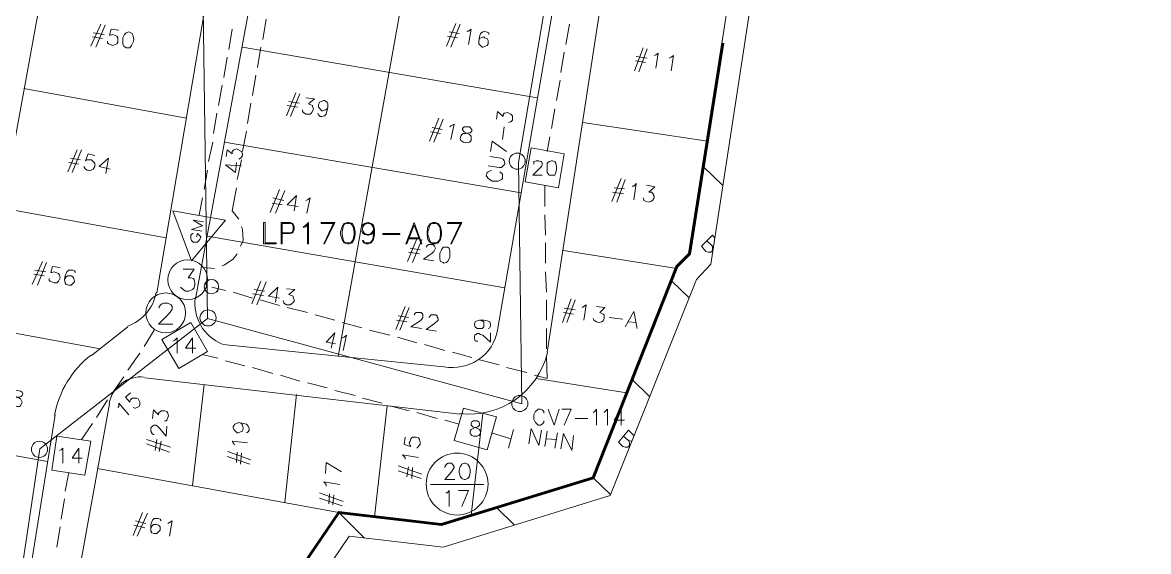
# Model space of a CAD drawing. Header units: millimetres. Extents: x 3.6 to 37.8, y 0.6 to 28.7.
# Drawn here: x 20.75 to 26.3, y 3.4 to 6 of the extents above; entities that cross this region are included whole.
import ezdxf

# ---------------------------------------------------------------- set-up
doc = ezdxf.new("R2010")
doc.units = ezdxf.units.MM
for name, color, linetype in [('PDF_0', 7, 'Continuous'), ('PDF_S102$BOUNDARY-NODE', 3, 'Continuous'), ('PDF_S102$Passives-Highleg', 7, 'Continuous'), ('PDF_S102$Passives-Splt2way', 7, 'Continuous'), ('PDF_S102$Passives-TapOffs', 7, 'Continuous'), ('PDF_S102$POLE', 7, 'Continuous'), ('PDF_S102$STRAND', 7, 'Continuous'), ('PDF_S102$Symbols-SelfTerminating', 7, 'Continuous')]:
    doc.layers.add(name, color=color, linetype=linetype)
for name, color, linetype, true_color in [('PDF_S102$Actives-LineExtender', 94, 'Continuous', 0x009400), ('PDF_S102$Cable-565', 23, 'Continuous', 0xdd8a6d), ('PDF_S102$LOTS', 254, 'Continuous', 0xdcdcdc), ('PDF_S102$ROAD', 8, 'Continuous', 0x7f7f7f), ('PDF_S102$SDU', 157, 'Continuous', 0x396472), ('PDF_S102$Symbols-EndOfLine', 15, 'Continuous', 0x944a4a)]:
    doc.layers.add(name, color=color, linetype=linetype, true_color=true_color)

msp = doc.modelspace()

# ---------------------------------------------------------------- linework, layer by layer
at = {"layer": 'PDF_0', "lineweight": 9}
msp.add_lwpolyline([(20.62621, 2.56594), (20.80969, 2.31574), (21.49357, 2.19064), (22.36093, 3.475), (22.8238, 3.42079), (23.64529, 3.67516), (24.07063, 4.73851), (24.14152, 4.81357), (24.51265, 7.23217), (28.03213, 10.50979)], dxfattribs=at)
at = {"layer": 'PDF_S102$Actives-LineExtender', "lineweight": 9}
for points in [[(21.75211, 5.03041), (21.58531, 4.83025), (21.49357, 5.07628)], [(21.93976, 5.0179), (21.9481, 5.0179), (21.9481, 4.91782), (22.00231, 4.91782), (22.00231, 4.91365), (21.93976, 4.91365)], [(22.1566, 4.91365), (22.1566, 5.00956), (22.14826, 4.99705), (22.13575, 4.99288), (22.13575, 4.99705), (22.14826, 5.00539), (22.16077, 5.0179), (22.16077, 4.91365)], [(22.35259, 5.0179), (22.36093, 5.0179), (22.37761, 5.01373), (22.38595, 4.99705), (22.39012, 4.97203), (22.39012, 4.95952), (22.38595, 4.9345), (22.37761, 4.91782), (22.36093, 4.91365), (22.35259, 4.91365), (22.33591, 4.91782), (22.32757, 4.9345), (22.31923, 4.95952), (22.31923, 4.97203), (22.32757, 4.99705), (22.33591, 5.01373)], [(22.68202, 5.0179), (22.71955, 4.91365), (22.71538, 4.91365), (22.68202, 5.00539), (22.64449, 4.91365), (22.64032, 4.91365)], [(22.77376, 5.0179), (22.78627, 5.0179), (22.79878, 5.01373), (22.81129, 4.99705), (22.81546, 4.97203), (22.81546, 4.95952), (22.81129, 4.9345), (22.79878, 4.91782), (22.78627, 4.91365), (22.77376, 4.91365), (22.76125, 4.91782), (22.74874, 4.9345), (22.74457, 4.95952), (22.74457, 4.97203), (22.74874, 4.99705), (22.76125, 5.01373)], [(22.52773, 4.95952), (22.52773, 4.96369), (22.61113, 4.96369), (22.61113, 4.95952)]]:
    msp.add_lwpolyline(points, close=True, dxfattribs=at)
for points in [[(21.63535, 4.9762), (21.58531, 4.98454), (21.63952, 5.00122), (21.59365, 5.03041), (21.64369, 5.02207)], [(22.0315, 4.96786), (22.0732, 4.96786), (22.08154, 4.97203), (22.08571, 4.98454), (22.08571, 4.99705), (22.08154, 5.00956), (22.0732, 5.01373), (22.0315, 5.01373), (22.0315, 4.91365), (22.02733, 4.91365), (22.02733, 5.0179), (22.0732, 5.0179), (22.08154, 5.01373), (22.08571, 5.00956), (22.08988, 4.99705), (22.08988, 4.98454), (22.08571, 4.97203), (22.08154, 4.96786), (22.0732, 4.96369), (22.0315, 4.96369)], [(22.28587, 5.01373), (22.22332, 5.01373), (22.22332, 5.0179), (22.29004, 5.0179), (22.24, 4.91365), (22.23583, 4.91365), (22.28587, 5.0179)], [(22.34008, 4.91782), (22.33174, 4.9345), (22.32757, 4.95952), (22.32757, 4.97203), (22.33174, 4.99705), (22.34008, 5.01373)], [(22.33591, 5.00956), (22.35259, 5.01373), (22.36093, 5.01373), (22.37761, 5.00956)], [(22.36927, 5.01373), (22.38178, 4.99705), (22.38595, 4.97203), (22.38595, 4.95952), (22.38178, 4.9345), (22.36927, 4.91782)], [(22.48186, 4.96786), (22.46935, 4.95952), (22.45684, 4.95535), (22.45267, 4.95535), (22.43599, 4.95952), (22.42765, 4.96786), (22.41931, 4.98454), (22.41931, 4.98871), (22.42765, 5.00539), (22.43599, 5.01373), (22.45267, 5.0179), (22.45684, 5.0179), (22.46935, 5.01373), (22.48186, 5.00539), (22.48603, 4.98454), (22.48603, 4.95952), (22.48186, 4.9345), (22.46935, 4.91782), (22.45684, 4.91365), (22.44433, 4.91365), (22.43182, 4.91782), (22.42765, 4.93033), (22.43182, 4.93033), (22.43599, 4.91782)], [(22.44433, 4.95952), (22.43182, 4.96786), (22.42765, 4.98454), (22.42765, 4.98871), (22.43182, 5.00539), (22.44433, 5.01373)], [(22.42765, 4.99288), (22.43599, 5.00956), (22.45267, 5.01373), (22.45684, 5.01373), (22.46935, 5.00956), (22.48186, 4.99288)], [(22.46101, 5.01373), (22.47769, 5.00539), (22.48186, 4.98454)], [(22.76542, 4.91782), (22.75708, 4.9345), (22.74874, 4.95952), (22.74874, 4.97203), (22.75708, 4.99705), (22.76542, 5.01373)], [(22.76125, 5.00956), (22.77376, 5.01373), (22.78627, 5.01373), (22.79878, 5.00956)], [(22.79461, 5.01373), (22.80712, 4.99705), (22.81129, 4.97203), (22.81129, 4.95952), (22.80712, 4.9345), (22.79461, 4.91782)], [(22.91137, 5.01373), (22.84465, 5.01373), (22.84465, 5.0179), (22.91554, 5.0179), (22.8655, 4.91365), (22.86133, 4.91365), (22.91137, 5.0179)], [(21.61033, 4.94701), (21.6145, 4.96369), (21.63118, 4.94701), (21.62701, 4.9345), (21.6145, 4.92199), (21.59365, 4.92199), (21.58531, 4.93033), (21.58114, 4.93867), (21.58114, 4.95535), (21.58948, 4.96369), (21.59365, 4.96369)], [(22.48186, 4.98037), (22.46935, 4.96369), (22.45684, 4.95952), (22.45267, 4.95952), (22.43599, 4.96369), (22.42765, 4.98037)], [(22.46518, 4.91782), (22.47769, 4.9345), (22.48186, 4.95952), (22.48186, 4.98454), (22.47769, 4.96786), (22.46101, 4.95952)], [(22.71121, 4.93867), (22.65283, 4.93867)], [(22.70704, 4.94284), (22.657, 4.94284)], [(22.37761, 4.92199), (22.36093, 4.91782), (22.35259, 4.91782), (22.33591, 4.92199)], [(22.46935, 4.92199), (22.45684, 4.91782), (22.44433, 4.91782), (22.43182, 4.92199)], [(22.79878, 4.92199), (22.78627, 4.91782), (22.77376, 4.91782), (22.76125, 4.92199)]]:
    msp.add_lwpolyline(points, dxfattribs=at)
at = {"layer": 'PDF_S102$BOUNDARY-NODE', "lineweight": 60}
msp.add_lwpolyline([(21.97312, 3.09553), (22.31089, 3.59176), (22.81546, 3.53338), (23.56189, 3.76273), (23.97472, 4.80106), (24.03727, 4.86361), (24.1999, 5.90194)], dxfattribs=at)
at = {"layer": 'PDF_S102$Cable-565', "lineweight": 13}
for points in [[(21.93559, 5.91862), (21.95227, 6.0187)], [(23.42845, 5.8936), (23.44513, 5.99368)], [(21.76879, 5.86858), (21.78547, 5.96866)], [(21.91057, 5.78101), (21.92725, 5.88109)], [(21.74377, 5.73097), (21.76045, 5.83105)], [(23.40343, 5.75599), (23.42011, 5.85607)], [(21.88555, 5.6434), (21.90223, 5.74348)], [(23.38258, 5.61838), (23.39926, 5.71846)], [(21.71875, 5.59336), (21.73543, 5.69344)], [(21.86053, 5.50579), (21.87721, 5.60587)], [(21.69373, 5.45575), (21.71041, 5.55583)], [(23.35756, 5.48077), (23.37424, 5.57668)], [(21.83551, 5.36818), (21.85636, 5.46826)], [(23.33671, 5.36818), (23.34922, 5.43907)], [(21.66871, 5.31814), (21.68956, 5.41405)], [(21.81049, 5.23057), (21.83134, 5.32648)], [(21.64786, 5.18053), (21.66454, 5.27644)], [(21.81883, 5.03458), (21.78547, 5.07628), (21.80632, 5.18887)], [(23.3242, 5.09713), (23.3242, 5.20138)], [(21.62284, 5.05543), (21.63952, 5.13883)], [(23.32837, 4.95535), (23.3242, 5.05543)], [(21.83134, 4.99705), (21.83551, 4.98454), (21.83968, 4.93033), (21.82717, 4.90114)], [(23.32837, 4.81774), (23.32837, 4.91782)], [(21.81049, 4.86361), (21.78964, 4.83859), (21.74794, 4.8094), (21.73543, 4.80523)], [(21.6979, 4.79272), (21.64369, 4.79689)], [(23.33254, 4.67596), (23.32837, 4.77604)], [(21.68539, 4.70098), (21.75211, 4.6843)], [(21.78964, 4.67596), (21.88555, 4.64677)], [(21.92308, 4.63843), (22.01899, 4.60924)], [(22.05652, 4.6009), (22.1566, 4.57588)], [(23.33254, 4.53835), (23.33254, 4.63843)], [(22.19413, 4.56337), (22.29004, 4.53835)], [(22.32757, 4.52584), (22.42348, 4.50082)], [(23.33254, 4.39657), (23.33254, 4.49665)], [(21.35179, 4.40908), (21.40183, 4.48831)], [(22.46101, 4.48831), (22.56109, 4.46329)], [(22.59862, 4.45495), (22.69453, 4.42576)], [(22.73206, 4.41742), (22.83214, 4.38823)], [(22.86967, 4.37989), (22.96558, 4.35487)], [(21.27256, 4.29232), (21.33094, 4.37572)], [(21.64369, 4.36738), (21.71458, 4.3507)], [(21.75211, 4.33819), (21.84802, 4.31317)], [(23.00311, 4.34236), (23.09902, 4.31734)], [(23.27416, 4.2673), (23.33671, 4.25062), (23.33254, 4.35904)], [(21.88555, 4.30483), (21.98563, 4.27564)], [(23.13655, 4.30483), (23.23663, 4.27981)], [(21.19333, 4.17556), (21.25171, 4.25896)], [(22.02316, 4.2673), (22.11907, 4.23811)], [(22.1566, 4.22977), (22.25251, 4.20475)], [(22.29004, 4.19224), (22.39012, 4.16722)], [(21.11827, 4.0588), (21.17248, 4.14637)], [(22.42765, 4.15471), (22.52356, 4.12969)], [(22.56109, 4.11718), (22.657, 4.09216)], [(22.69453, 4.08382), (22.79461, 4.05463)], [(22.83214, 4.04629), (22.90303, 4.02544)], [(21.04321, 3.95038), (21.09742, 4.02961)], [(20.96398, 3.69601), (20.98066, 3.78775)], [(20.94313, 3.5584), (20.95981, 3.65848)], [(20.92228, 3.42079), (20.93896, 3.52087)]]:
    msp.add_lwpolyline(points, dxfattribs=at)
at = {"layer": 'PDF_S102$LOTS', "lineweight": 0}
for points in [[(24.05812, 10.0219), (24.78787, 9.75085), (24.03727, 4.86361), (23.97472, 4.80106), (23.56189, 3.76273), (23.64705, 3.67955)], [(22.30672, 4.35904), (23.22412, 9.47563)], [(21.18916, 8.02447), (20.6554, 5.08879), (20.38435, 4.53418), (21.13495, 4.39657)], [(23.28667, 5.63089), (21.83551, 5.88109)], [(20.75965, 5.67676), (21.56029, 5.53081)], [(23.51185, 5.50996), (24.12484, 5.41822)], [(23.20744, 5.16385), (21.74794, 5.41405)], [(24.20075, 5.19955), (24.10399, 5.29312)], [(20.6554, 5.08879), (21.46021, 4.94284)], [(23.12821, 4.69681), (21.66454, 4.95118)], [(23.41594, 4.88029), (23.97472, 4.79272)], [(24.03418, 4.64738), (23.9497, 4.73017)], [(21.64786, 4.22143), (21.58948, 3.7252)], [(23.2825, 4.25062), (23.72869, 4.17973)], [(23.84043, 4.16302), (23.75371, 4.24645)], [(22.10239, 4.17139), (22.04401, 3.6418)], [(22.54858, 4.11718), (22.48603, 3.57091)], [(23.01979, 4.07965), (22.96141, 3.57925)], [(20.27593, 3.95038), (20.87641, 3.84196)], [(21.12244, 3.8086), (22.31089, 3.59176), (22.43748, 3.46603)], [(23.56189, 3.76273), (22.81546, 3.53338), (22.31089, 3.59176), (21.44353, 2.31157), (20.87224, 2.41582)], [(23.08651, 3.61678), (23.17471, 3.52945)]]:
    msp.add_lwpolyline(points, dxfattribs=at)
at = {"layer": 'PDF_S102$Passives-Highleg', "lineweight": 9}
for points in [[(21.66037, 4.726), (21.66454, 4.726)], [(21.70624, 4.67596), (21.71458, 4.68013)]]:
    msp.add_lwpolyline(points, close=True, dxfattribs=at)
msp.add_circle((21.6833, 4.70306), 0.03545, dxfattribs=at)
msp.add_arc((21.68018, 4.71141), 0.02407, 107.65012, 184.96974, dxfattribs=at)
at = {"layer": 'PDF_S102$Passives-Splt2way', "lineweight": 9}
for points in [[(21.54361, 4.78855), (21.59782, 4.78855), (21.56863, 4.74685), (21.58114, 4.74685), (21.59365, 4.74268), (21.59782, 4.73851), (21.60199, 4.72183), (21.60199, 4.71349), (21.59782, 4.69681), (21.58948, 4.68847), (21.5728, 4.68013), (21.55612, 4.68013), (21.54361, 4.68847), (21.5311, 4.70098)], [(21.42685, 4.59673), (21.42685, 4.60507), (21.43936, 4.61758), (21.4477, 4.62175), (21.46855, 4.62175), (21.48523, 4.61341), (21.4894, 4.60507), (21.4894, 4.59256), (21.48523, 4.58422), (21.47272, 4.56754), (21.42268, 4.5175), (21.49357, 4.5175)]]:
    msp.add_lwpolyline(points, dxfattribs=at)
for centre in [(21.56654, 4.73642), (21.45812, 4.57379)]:
    msp.add_circle(centre, 0.098, dxfattribs=at)
at = {"layer": 'PDF_S102$Passives-TapOffs', "lineweight": 9}
for points in [[(23.22829, 5.21806), (23.25748, 5.38486), (23.42011, 5.35567), (23.39092, 5.18887)], [(23.35756, 5.32231), (23.36173, 5.32231), (23.37424, 5.31814), (23.37841, 5.3098), (23.38258, 5.29312), (23.38258, 5.28061), (23.37841, 5.26393), (23.37424, 5.25142), (23.34505, 5.25142), (23.33671, 5.26393), (23.33671, 5.3098), (23.34505, 5.31814)], [(21.52276, 4.30066), (21.43936, 4.44244), (21.58114, 4.52584), (21.66454, 4.38406)], [(23.04064, 3.90034), (22.87801, 3.94621), (22.92388, 4.10467), (23.08651, 4.06297)], [(22.97392, 4.04212), (22.9906, 4.04212), (22.99894, 4.03795), (23.00311, 4.02961), (23.00311, 4.02127), (22.99477, 4.01293), (22.97809, 4.00876), (22.96141, 4.00042), (22.95724, 3.99208), (22.95724, 3.97957), (22.96558, 3.97123), (22.97392, 3.96706), (22.9906, 3.96706), (22.99894, 3.97123), (23.00728, 3.97957), (23.00728, 3.99208), (23.00311, 4.00042), (22.98643, 4.00876), (22.96975, 4.01293), (22.96141, 4.02127), (22.96141, 4.02961), (22.96558, 4.03795)], [(21.08908, 3.94204), (21.05989, 3.77524), (20.89726, 3.80026), (20.92228, 3.96706)]]:
    msp.add_lwpolyline(points, close=True, dxfattribs=at)
for points in [[(23.26999, 5.30563), (23.26999, 5.31814), (23.27416, 5.31814), (23.2825, 5.32231), (23.29501, 5.32231), (23.30335, 5.31814), (23.30752, 5.31814), (23.31169, 5.3098), (23.31169, 5.30146), (23.30752, 5.29312), (23.26582, 5.25142), (23.31169, 5.25142)], [(21.49357, 4.4341), (21.50191, 4.43827), (21.51442, 4.45078), (21.51442, 4.37572)], [(21.60616, 4.40074), (21.55612, 4.40074), (21.58948, 4.45078), (21.58948, 4.37572)], [(20.93479, 3.89617), (20.94313, 3.90034), (20.95147, 3.90868), (20.95147, 3.83362)], [(21.04738, 3.85864), (20.99734, 3.85864), (21.0307, 3.90868), (21.0307, 3.83362)]]:
    msp.add_lwpolyline(points, dxfattribs=at)
at = {"layer": 'PDF_S102$POLE', "lineweight": 0}
for points in [[(23.08651, 5.52664), (23.09068, 5.56417), (23.11987, 5.53915), (23.11987, 5.54749), (23.12404, 5.55583), (23.12821, 5.55583), (23.14072, 5.56), (23.1574, 5.55166), (23.16574, 5.54332), (23.16574, 5.52247), (23.1574, 5.51413), (23.15323, 5.51413), (23.14489, 5.50996)], [(23.12404, 5.48911), (23.1157, 5.42656)], [(23.05732, 5.36818), (23.06566, 5.41822), (23.13655, 5.36818)], [(23.05315, 5.34316), (23.10736, 5.33482), (23.11987, 5.33065), (23.12404, 5.32231), (23.12821, 5.3098), (23.12821, 5.30563), (23.11153, 5.28895), (23.09902, 5.28895), (23.04481, 5.29729)], [(23.10319, 5.2681), (23.1157, 5.25559), (23.1157, 5.23474), (23.11153, 5.23057), (23.09485, 5.22223), (23.06566, 5.22223), (23.05315, 5.23057), (23.04481, 5.23474), (23.04064, 5.24308), (23.03647, 5.24725), (23.04064, 5.26393), (23.04481, 5.2681), (23.06149, 5.27644)], [(23.32003, 4.04212), (23.32003, 4.03378), (23.31169, 4.02544), (23.30335, 4.02127), (23.29084, 4.02127), (23.27833, 4.03378), (23.26999, 4.05046), (23.26999, 4.07131), (23.27833, 4.08799), (23.29084, 4.1005), (23.30335, 4.1005), (23.31169, 4.09633), (23.32003, 4.08799), (23.32003, 4.07965)], [(23.39509, 4.1005), (23.37007, 4.02127), (23.34088, 4.1005)], [(23.4076, 4.1005), (23.45347, 4.1005), (23.42011, 4.02127)], [(23.53687, 4.05463), (23.47432, 4.05463)], [(23.56189, 4.08382), (23.57023, 4.08799), (23.57857, 4.1005), (23.57857, 4.02127)], [(23.6161, 4.08382), (23.63278, 4.1005), (23.63278, 4.02127)], [(23.71618, 4.04629), (23.66614, 4.04629), (23.6995, 4.1005), (23.6995, 4.02127)]]:
    msp.add_lwpolyline(points, dxfattribs=at)
for centre, radius in [((23.18867, 5.32023), 0.03961), ((21.66662, 4.54877), 0.03962), ((23.20119, 4.12761), 0.03961), ((20.83679, 3.90242), 0.03962)]:
    msp.add_circle(centre, radius, dxfattribs=at)
at = {"layer": 'PDF_S102$ROAD', "lineweight": 0}
for points in [[(24.12484, 9.50899), (23.33671, 4.37989)], [(22.49437, 9.45895), (21.60616, 4.65094)], [(23.09068, 4.48831), (23.91634, 9.2713)], [(21.41434, 4.67179), (21.93976, 7.77844)], [(21.09325, 4.36321), (21.27256, 4.50499)], [(22.9072, 4.07548), (21.35596, 4.25479)], [(21.18082, 4.12552), (20.85202, 2.308)], [(20.66526, 2.51269), (20.91394, 4.07131)]]:
    msp.add_lwpolyline(points, dxfattribs=at)
msp.add_lwpolyline([(21.7396, 4.41742), (22.82797, 4.309, 0.4226895), (23.0916, 4.49)], format="xyb", dxfattribs=at)
for centre, radius, start, end in [((21.19958, 4.71141), 0.21476, 289.08314, 350.37036), ((21.81675, 4.61966), 0.21475, 171.79848, 248.17002), ((21.39558, 3.97748), 0.49415, 128.12274, 169.15592), ((22.95098, 4.47372), 0.39824, 263.41922, 346.15714), ((21.33719, 4.09841), 0.16055, 84.39131, 169.76602)]:
    msp.add_arc(centre, radius, start, end, dxfattribs=at)
at = {"layer": 'PDF_S102$SDU', "lineweight": 0}
for points in [[(21.08908, 5.88526), (21.13912, 5.99368)], [(21.1141, 5.88109), (21.15997, 5.98951)], [(22.84048, 5.88526), (22.88635, 5.99785)], [(22.86133, 5.88109), (22.9072, 5.99368)], [(21.14746, 5.92279), (21.09742, 5.93113)], [(21.1558, 5.94364), (21.10159, 5.95198)], [(21.17248, 5.91028), (21.17248, 5.90194), (21.17665, 5.89777), (21.18499, 5.8936), (21.1975, 5.88943), (21.21001, 5.8936), (21.21835, 5.89777), (21.22252, 5.90611), (21.22252, 5.92696), (21.21835, 5.9353), (21.20584, 5.93947), (21.1975, 5.94364), (21.18499, 5.93947), (21.18082, 5.93947), (21.18916, 5.96866), (21.22669, 5.96449)], [(22.89469, 5.92696), (22.84465, 5.9353)], [(22.90303, 5.94781), (22.85299, 5.95615)], [(22.94056, 5.96032), (22.9489, 5.96032), (22.96141, 5.96866), (22.9489, 5.8936)], [(22.99894, 5.91028), (23.00311, 5.93113), (23.00728, 5.94781), (23.01979, 5.95615), (23.02813, 5.96032), (23.03647, 5.95615), (23.04898, 5.95198), (23.04898, 5.94364)], [(23.76622, 5.76433), (23.80792, 5.87692)], [(23.82877, 5.82688), (23.77456, 5.83522)], [(23.78707, 5.76016), (23.82877, 5.87275)], [(23.86213, 5.83939), (23.87047, 5.84356), (23.88298, 5.8519), (23.87047, 5.77684)], [(23.93719, 5.82688), (23.94553, 5.83105), (23.95804, 5.83939), (23.94553, 5.76433)], [(23.82043, 5.80603), (23.77039, 5.81437)], [(22.05235, 5.54332), (22.09822, 5.65591)], [(22.1149, 5.60587), (22.06486, 5.61421)], [(22.0732, 5.53915), (22.11907, 5.65174)], [(22.14826, 5.63089), (22.18996, 5.62672), (22.16077, 5.6017), (22.17328, 5.59753), (22.18162, 5.59336), (22.18162, 5.58919), (22.18579, 5.57668), (22.17745, 5.56), (22.16911, 5.55166), (22.14826, 5.55166), (22.13575, 5.56), (22.13158, 5.56417), (22.13158, 5.57251)], [(22.10656, 5.58502), (22.05652, 5.59336)], [(22.25668, 5.58502), (22.24834, 5.55166), (22.24, 5.54332), (22.22749, 5.53915), (22.21915, 5.53915), (22.21081, 5.54749), (22.20664, 5.55583)], [(22.75708, 5.41822), (22.80295, 5.53081)], [(22.77793, 5.41405), (22.8238, 5.52664)], [(22.85716, 5.48911), (22.86133, 5.49328), (22.87801, 5.50162), (22.86133, 5.42656)], [(22.81129, 5.45575), (22.76125, 5.46409)], [(22.81963, 5.4766), (22.76959, 5.48494)], [(20.97649, 5.2681), (21.02236, 5.37652)], [(20.99734, 5.26393), (21.04321, 5.37652)], [(21.03904, 5.32648), (20.989, 5.33482)], [(21.05572, 5.29312), (21.05989, 5.28478), (21.06406, 5.28061), (21.0724, 5.27644), (21.08491, 5.27227), (21.10159, 5.28061), (21.10993, 5.29312), (21.10993, 5.3098), (21.09325, 5.32648), (21.06823, 5.32648), (21.06406, 5.32231), (21.07657, 5.35567), (21.10993, 5.34733)], [(21.18499, 5.28061), (21.13078, 5.29312), (21.17665, 5.33482), (21.16414, 5.25976)], [(21.0307, 5.30563), (20.98066, 5.31397)], [(23.65363, 5.12215), (23.6995, 5.23474)], [(23.67865, 5.11798), (23.72035, 5.23057)], [(21.97312, 5.06794), (22.01899, 5.18053)], [(21.99814, 5.06377), (22.04401, 5.17636)], [(23.71201, 5.15968), (23.6578, 5.16802)], [(23.71618, 5.1847), (23.66614, 5.18887)], [(23.75371, 5.19721), (23.76205, 5.19721), (23.77456, 5.20972), (23.76205, 5.13049)], [(23.8246, 5.20138), (23.8663, 5.19304), (23.83711, 5.16802), (23.84962, 5.16802), (23.85796, 5.15968), (23.85796, 5.15551), (23.86213, 5.14717), (23.86213, 5.13883), (23.85379, 5.12632), (23.84545, 5.12215), (23.83294, 5.11798), (23.8246, 5.12215), (23.81209, 5.12632), (23.81209, 5.13049), (23.80792, 5.13883)], [(22.0315, 5.10547), (21.98146, 5.11381)], [(22.03984, 5.12632), (21.98563, 5.13883)], [(22.11073, 5.09713), (22.05652, 5.10547), (22.10239, 5.15134), (22.08988, 5.07628)], [(22.14826, 5.12632), (22.1566, 5.13049), (22.16911, 5.13883), (22.15243, 5.06377)], [(22.64866, 4.82608), (22.69453, 4.93867)], [(22.67368, 4.82191), (22.71955, 4.9345)], [(24.14569, 4.90531), (24.14986, 4.89697), (24.14986, 4.88029), (24.14152, 4.87195), (24.12901, 4.87195), (24.1165, 4.87612), (24.09565, 4.90114), (24.14986, 4.95535), (24.16119, 4.94175)], [(22.71121, 4.88446), (22.66117, 4.8928)], [(22.7404, 4.89697), (22.74457, 4.90531), (22.75291, 4.90948), (22.77376, 4.90948), (22.7821, 4.90114), (22.78627, 4.8928), (22.77793, 4.87612), (22.76959, 4.86778), (22.72789, 4.83859), (22.77793, 4.83025)], [(24.15512, 4.90217), (24.14569, 4.90531), (24.12067, 4.93033)], [(20.80135, 4.71349), (20.85139, 4.82608)], [(22.70704, 4.86361), (22.65283, 4.87195)], [(20.86807, 4.77604), (20.81386, 4.78438)], [(20.82637, 4.70932), (20.87224, 4.82191)], [(20.88475, 4.74268), (20.88475, 4.73434), (20.88892, 4.73017), (20.89726, 4.726), (20.90977, 4.72183), (20.92228, 4.72183), (20.93062, 4.73017), (20.93896, 4.74685), (20.93479, 4.75936), (20.93062, 4.7677), (20.91811, 4.77187), (20.90977, 4.77604), (20.89726, 4.77187), (20.89309, 4.77187), (20.90143, 4.80106), (20.93896, 4.79689)], [(20.95981, 4.73851), (20.96398, 4.75519), (20.97232, 4.77604), (20.98066, 4.78438), (21.00151, 4.78438), (21.00985, 4.78021), (21.01402, 4.77187)], [(20.85973, 4.75519), (20.80969, 4.76353)], [(21.88138, 4.61758), (21.92725, 4.73017)], [(21.9064, 4.61341), (21.95227, 4.726)], [(21.93976, 4.65928), (21.88555, 4.66762)], [(21.94393, 4.68013), (21.89389, 4.68847)], [(22.01899, 4.64677), (21.96478, 4.65511), (22.01065, 4.70098), (21.99814, 4.62592)], [(22.05235, 4.69264), (22.09405, 4.68847), (22.06486, 4.66345), (22.07737, 4.65928), (22.08571, 4.65511), (22.08571, 4.65094), (22.08988, 4.63843), (22.08988, 4.63009), (22.0732, 4.61341), (22.05235, 4.61341), (22.03984, 4.62175), (22.03984, 4.62592), (22.03567, 4.63426)], [(22.59028, 4.49248), (22.63615, 4.60507)], [(22.61113, 4.48831), (22.657, 4.6009)], [(23.41177, 4.52584), (23.45347, 4.6426)], [(23.43262, 4.52584), (23.47432, 4.63843)], [(23.50768, 4.6009), (23.51602, 4.60507), (23.52853, 4.61341), (23.51602, 4.53835)], [(23.57857, 4.60507), (23.62027, 4.6009), (23.59525, 4.57588), (23.61193, 4.56754), (23.6161, 4.56337), (23.6161, 4.54669), (23.61193, 4.53418), (23.60359, 4.53001), (23.59108, 4.52584), (23.57857, 4.53001), (23.57023, 4.53418), (23.56606, 4.53835), (23.56189, 4.54669)], [(22.65283, 4.55086), (22.60279, 4.5592)], [(22.68202, 4.56337), (22.68619, 4.57171), (22.69036, 4.57588), (22.71538, 4.57588), (22.72372, 4.56754), (22.72372, 4.55086), (22.71955, 4.54252), (22.71121, 4.53418), (22.66534, 4.50499), (22.71955, 4.49665)], [(22.75291, 4.55086), (22.76542, 4.56337), (22.78627, 4.56337), (22.79461, 4.5592), (22.79461, 4.55503), (22.79878, 4.54669), (22.79878, 4.53835), (22.7821, 4.52167), (22.7404, 4.49248), (22.79044, 4.48414)], [(23.46598, 4.56754), (23.41594, 4.57588)], [(23.47432, 4.58839), (23.42011, 4.59673)], [(23.70784, 4.54252), (23.64112, 4.55086)], [(23.72035, 4.50499), (23.76205, 4.58005), (23.77873, 4.49665)], [(22.64449, 4.53001), (22.59445, 4.53835)], [(23.77456, 4.52584), (23.73703, 4.53001)], [(21.39349, 4.05463), (21.39766, 4.09633), (21.42268, 4.07131), (21.42268, 4.07965), (21.43519, 4.09216), (21.45187, 4.09216), (21.46438, 4.08799), (21.46855, 4.07965), (21.47272, 4.06714), (21.46855, 4.0588), (21.46438, 4.04629), (21.46021, 4.04212), (21.45187, 4.04212)], [(21.40183, 3.9754), (21.39766, 3.9754), (21.38932, 3.97957), (21.38932, 3.98374), (21.38515, 3.99208), (21.38515, 4.00876), (21.39349, 4.0171), (21.40183, 4.02127), (21.41017, 4.02127), (21.41851, 4.0171), (21.42685, 4.00876), (21.46021, 3.96706), (21.46438, 4.0171)], [(21.81883, 4.03378), (21.83968, 4.02961), (21.85636, 4.02544), (21.8647, 4.0171), (21.86887, 4.00459), (21.86887, 3.99625), (21.8647, 3.98791), (21.85636, 3.98374)], [(23.24497, 3.92953), (23.25748, 4.00459), (23.29501, 3.92119), (23.30752, 3.99625)], [(23.3242, 3.91702), (23.33671, 3.99208)], [(23.73703, 3.94621), (23.7412, 3.9337), (23.7412, 3.92119), (23.73286, 3.91285), (23.72035, 3.91285), (23.70784, 3.91702), (23.68699, 3.93787), (23.73703, 3.99625), (23.76324, 3.97004)], [(21.48106, 3.91285), (21.3643, 3.95038)], [(21.41434, 3.95038), (21.406, 3.89617)], [(21.43519, 3.94204), (21.42685, 3.892)], [(21.79798, 3.92536), (21.79381, 3.92953), (21.78547, 3.94204), (21.86053, 3.9337)], [(22.69453, 3.90868), (22.71121, 3.92536), (22.71121, 3.93787), (22.70704, 3.95038), (22.70287, 3.95872), (22.69036, 3.96289), (22.67368, 3.96289), (22.66534, 3.95455), (22.66117, 3.94204), (22.657, 3.9337), (22.66117, 3.92119), (22.66534, 3.91702), (22.63198, 3.92536), (22.63615, 3.96289)], [(23.38258, 3.95038), (23.33254, 3.95455)], [(23.37424, 3.90868), (23.38675, 3.98374)], [(23.40343, 3.90451), (23.41594, 3.97957), (23.45764, 3.89617), (23.46598, 3.97123)], [(23.75204, 3.94204), (23.74954, 3.94204), (23.73703, 3.94621), (23.71201, 3.96706)], [(21.47689, 3.88783), (21.3643, 3.92953)], [(21.87721, 3.8503), (21.76462, 3.892)], [(21.81049, 3.88783), (21.80632, 3.83779)], [(21.83134, 3.88366), (21.82717, 3.82945)], [(21.87304, 3.82945), (21.76045, 3.86698)], [(22.24417, 3.78358), (22.24834, 3.83779), (22.3234, 3.79192)], [(22.63615, 3.85447), (22.63615, 3.86281), (22.62364, 3.87532), (22.70287, 3.86281)], [(22.71955, 3.77941), (22.60279, 3.82111)], [(22.71538, 3.75856), (22.60279, 3.79609)], [(22.65283, 3.81694), (22.64449, 3.7669)], [(22.67368, 3.81277), (22.66951, 3.75856)], [(22.24834, 3.72103), (22.24834, 3.72937), (22.23583, 3.74188), (22.31506, 3.72937)], [(22.33174, 3.64597), (22.21498, 3.68767)], [(22.32757, 3.62512), (22.21498, 3.66265)], [(22.26502, 3.6835), (22.26085, 3.63346)], [(22.28587, 3.67933), (22.2817, 3.62929)], [(21.29758, 3.47917), (21.34345, 3.59176)], [(21.36013, 3.53755), (21.31009, 3.55006)], [(21.31843, 3.475), (21.36847, 3.58759)], [(21.38515, 3.5167), (21.38515, 3.53338), (21.39349, 3.55423), (21.40183, 3.56257), (21.42268, 3.56257), (21.43102, 3.5584), (21.43519, 3.55006)], [(21.46855, 3.53755), (21.47689, 3.54172), (21.4894, 3.55006), (21.47689, 3.475)], [(21.35596, 3.5167), (21.30175, 3.52921)]]:
    msp.add_lwpolyline(points, dxfattribs=at)
for points in [[(21.27673, 5.95615), (21.29341, 5.94781), (21.29758, 5.9353), (21.30175, 5.91862), (21.29758, 5.90611), (21.28924, 5.88943), (21.2809, 5.87692), (21.26422, 5.87692), (21.25171, 5.88526), (21.24754, 5.89777), (21.24754, 5.92696), (21.25588, 5.94364), (21.26422, 5.95198)], [(23.00311, 5.92279), (23.01145, 5.92696), (23.02396, 5.93113), (23.02813, 5.92696), (23.04064, 5.92279), (23.04481, 5.91445), (23.04481, 5.89777), (23.04064, 5.88943), (23.0323, 5.88526), (23.01979, 5.88109), (23.01562, 5.88109), (22.99894, 5.89777), (22.99894, 5.91028)], [(22.25251, 5.57668), (22.24417, 5.57251), (22.23166, 5.56834), (22.22749, 5.56834), (22.21081, 5.58502), (22.21081, 5.59753), (22.21498, 5.61004), (22.22332, 5.61421), (22.23583, 5.61838), (22.24, 5.61838), (22.25251, 5.61004), (22.25668, 5.6017), (22.25668, 5.58502)], [(22.92805, 5.48911), (22.95307, 5.48911), (22.96558, 5.4766), (22.96558, 5.46826), (22.95724, 5.45992), (22.95307, 5.45992), (22.93639, 5.45575), (22.92388, 5.45575), (22.91554, 5.45158), (22.91137, 5.44324), (22.9072, 5.43073), (22.91137, 5.42239), (22.91554, 5.41822), (22.92388, 5.41405), (22.94056, 5.40988), (22.95307, 5.41405), (22.96141, 5.42239), (22.96141, 5.44324), (22.95307, 5.45158), (22.92805, 5.46409), (22.92388, 5.46826), (22.91971, 5.4766), (22.91971, 5.48077)], [(22.8238, 4.89697), (22.84465, 4.89697), (22.85299, 4.8928), (22.85716, 4.88029), (22.85716, 4.84693), (22.84882, 4.83025), (22.84048, 4.82191), (22.82797, 4.81774), (22.8238, 4.82191), (22.81129, 4.82608), (22.80712, 4.83859), (22.80712, 4.86778), (22.81546, 4.88446)], [(20.96815, 4.75102), (20.97649, 4.75519), (20.99317, 4.75519), (21.00151, 4.75102), (21.00568, 4.74268), (21.00985, 4.73017), (21.00985, 4.726), (20.99317, 4.70932), (20.98066, 4.70932), (20.96815, 4.71349), (20.96398, 4.72183), (20.95981, 4.73851)], [(20.72629, 4.19224), (20.74297, 4.18807), (20.75131, 4.1839), (20.75548, 4.17556), (20.75131, 4.16722), (20.74714, 4.16305), (20.7388, 4.15888), (20.72629, 4.15888), (20.71378, 4.15471), (20.70544, 4.15054), (20.6971, 4.1422), (20.6971, 4.13386), (20.70127, 4.12552), (20.70127, 4.12135), (20.72629, 4.11301), (20.7388, 4.11301), (20.74297, 4.11718), (20.75131, 4.13386), (20.74297, 4.15054), (20.73046, 4.15888), (20.71795, 4.16305), (20.70961, 4.16722), (20.70961, 4.1839), (20.71378, 4.18807)], [(21.83134, 4.02961), (21.83551, 4.02127), (21.83968, 4.00876), (21.83968, 4.00459), (21.83551, 3.99208), (21.82717, 3.98791), (21.81466, 3.98374), (21.81049, 3.98374), (21.79381, 4.00042), (21.78964, 4.00876), (21.78964, 4.01293), (21.79798, 4.02544), (21.80632, 4.02961), (21.81883, 4.03378)], [(21.38932, 3.52504), (21.39766, 3.53338), (21.41434, 3.53338), (21.42268, 3.52921), (21.43102, 3.52087), (21.43102, 3.50419), (21.41434, 3.48751), (21.40183, 3.48751), (21.38932, 3.49168), (21.38515, 3.50002), (21.38515, 3.5167)]]:
    msp.add_lwpolyline(points, close=True, dxfattribs=at)
at = {"layer": 'PDF_S102$STRAND', "color": 254, "lineweight": 0, "true_color": 0xdcdcdc}
for points in [[(21.66454, 4.54669), (23.21161, 4.12552), (23.19493, 5.31397), (23.46181, 6.89023), (23.72869, 8.45398), (23.85796, 9.31717), (22.25251, 9.50065)], [(20.61584, 2.56787), (20.6971, 2.95792), (20.83888, 3.90451), (21.66454, 4.54669), (21.63952, 6.3106), (21.93976, 8.18293)]]:
    msp.add_lwpolyline(points, dxfattribs=at)
at = {"layer": 'PDF_S102$STRAND', "lineweight": 0}
for points in [[(21.75628, 5.34316), (21.76045, 5.37652), (21.78547, 5.35567), (21.78547, 5.36818), (21.79381, 5.37652), (21.80632, 5.38069), (21.83134, 5.36818), (21.83551, 5.35567), (21.83551, 5.34733), (21.83134, 5.33899), (21.82717, 5.33482), (21.81883, 5.33065)], [(21.80632, 5.31397), (21.80215, 5.26393), (21.75211, 5.30146), (21.83134, 5.29729)], [(23.00311, 4.53835), (23.02396, 4.53835), (23.04064, 4.53418), (23.05315, 4.53001), (23.05732, 4.5175), (23.05732, 4.51333), (23.05315, 4.50082), (23.04481, 4.49665)], [(22.29421, 4.42159), (22.24834, 4.42993), (22.29004, 4.4758), (22.27336, 4.40074)], [(22.32757, 4.45078), (22.33591, 4.45495), (22.34842, 4.46329), (22.33174, 4.38823)], [(22.99477, 4.4341), (22.98643, 4.4341), (22.98226, 4.43827), (22.97809, 4.44661), (22.97809, 4.45912), (22.98226, 4.46746), (22.98643, 4.46746), (22.9906, 4.47163), (22.99894, 4.47163), (23.00728, 4.46746), (23.01979, 4.46329), (23.05732, 4.42993), (23.05732, 4.4758)], [(21.29758, 4.10884), (21.30592, 4.10467), (21.31009, 4.10467), (21.32677, 4.11301), (21.33094, 4.12135), (21.33094, 4.13386), (21.3226, 4.15054), (21.31426, 4.15471), (21.29341, 4.15471), (21.28507, 4.14637), (21.2809, 4.13803), (21.2809, 4.13386), (21.26005, 4.15888), (21.28507, 4.17973)], [(21.22252, 4.10884), (21.22669, 4.11301), (21.22669, 4.12969), (21.27673, 4.07131)]]:
    msp.add_lwpolyline(points, dxfattribs=at)
msp.add_lwpolyline([(23.01562, 4.53418), (23.02396, 4.53001), (23.02396, 4.50499), (23.01562, 4.49665), (22.9906, 4.49665), (22.98226, 4.50499), (22.97809, 4.51333), (22.97809, 4.5175), (22.98226, 4.53001), (22.9906, 4.53418), (23.00311, 4.53835)], close=True, dxfattribs=at)
at = {"layer": 'PDF_S102$Symbols-EndOfLine', "lineweight": 0}
for points in [[(22.83214, 3.81277), (22.83214, 3.81694), (22.83631, 3.82528), (22.84048, 3.82945), (22.84882, 3.83362), (22.8655, 3.83362), (22.87384, 3.82528), (22.87801, 3.81694), (22.87801, 3.81277), (22.87384, 3.80443), (22.8655, 3.79192), (22.83214, 3.75439), (22.88218, 3.75439)], [(23.02396, 3.72937), (22.76125, 3.72937)], [(22.83631, 3.68767), (22.84465, 3.68767), (22.85299, 3.70018), (22.85299, 3.62095)], [(22.89886, 3.70018), (22.9489, 3.70018), (22.91554, 3.62095)]]:
    msp.add_lwpolyline(points, dxfattribs=at)
msp.add_lwpolyline([(22.92805, 3.83362), (22.93222, 3.83362), (22.94473, 3.82945), (22.95307, 3.81694), (22.95724, 3.80026), (22.95724, 3.78775), (22.95307, 3.77107), (22.94473, 3.75856), (22.93222, 3.75439), (22.92805, 3.75439), (22.91554, 3.75856), (22.9072, 3.77107), (22.90303, 3.78775), (22.90303, 3.80026), (22.9072, 3.81694), (22.91554, 3.82945)], close=True, dxfattribs=at)
msp.add_circle((22.89261, 3.73146), 0.1522, dxfattribs=at)
at = {"layer": 'PDF_S102$Symbols-SelfTerminating', "lineweight": 9}
for points in [[(23.16991, 4.00042), (23.14489, 3.90868)], [(23.1574, 3.95455), (23.06149, 3.98374)]]:
    msp.add_lwpolyline(points, dxfattribs=at)

doc.saveas('drawing.dxf')
